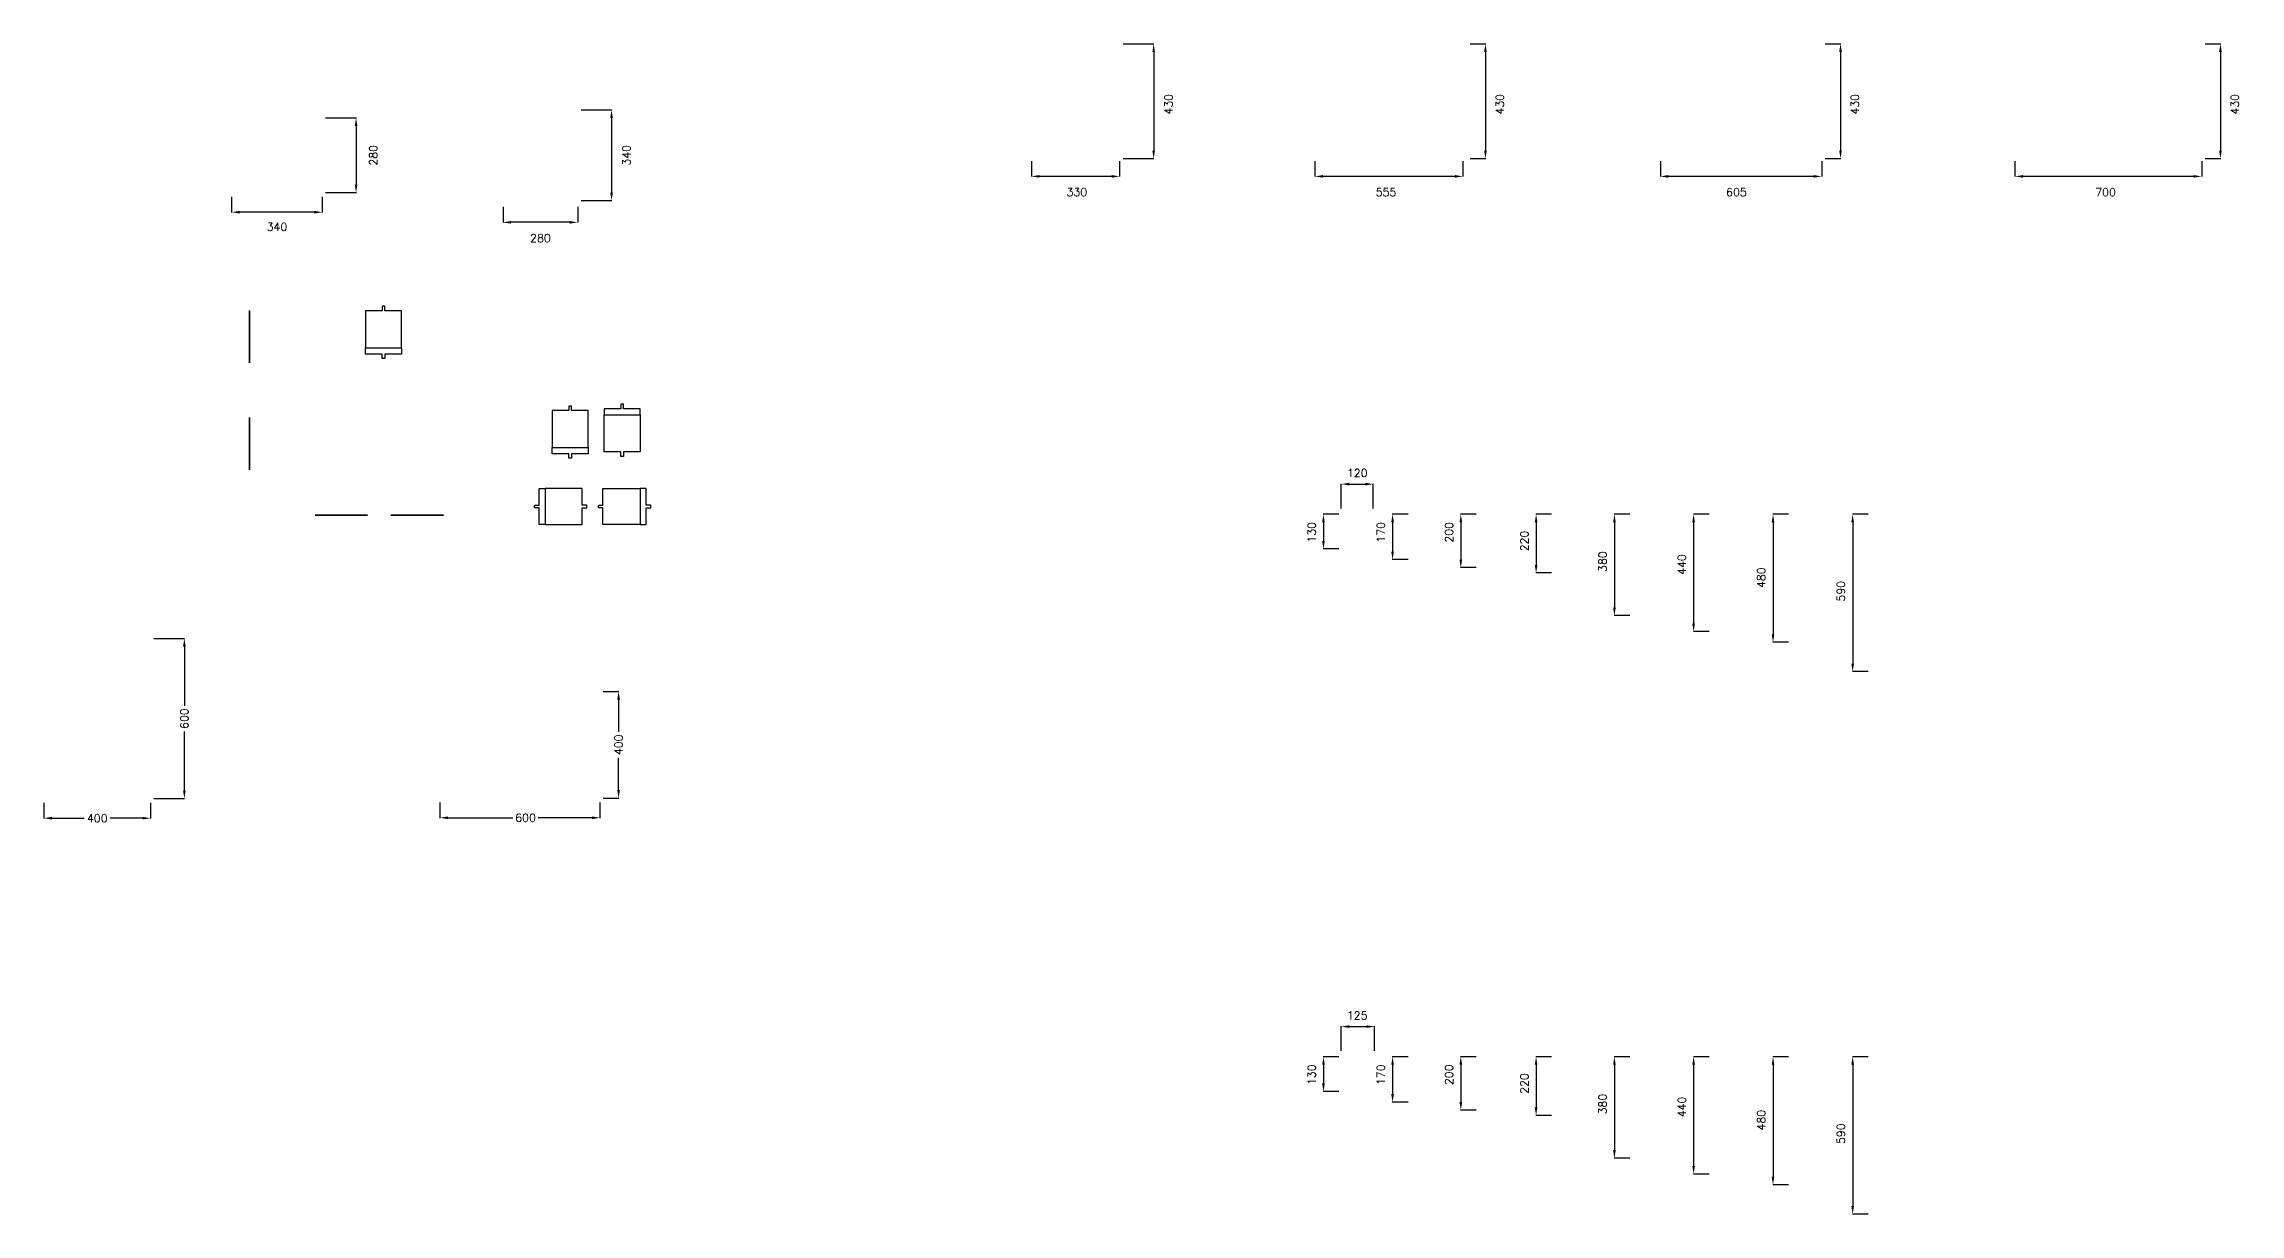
# Model space of a CAD drawing. Header units: millimetres. Extents: x -42700 to 155289, y -7931 to 68797.
# Drawn here: x 145839 to 154074, y 967 to 5356 of the extents above; entities that cross this region are included whole.
import ezdxf

# ---------------------------------------------------------------- set-up
doc = ezdxf.new("R2010")
doc.units = ezdxf.units.MM
doc.layers.add('07.5 cotas detalle', color=21, linetype='Continuous')
doc.styles.add('ROMANS', font='romans')
doc.dimstyles.new('FIP_COTAS', dxfattribs={"dimtxt": 2, "dimasz": 1, "dimexe": 1, "dimexo": 1, "dimgap": 1, "dimtad": 1, "dimlfac": 0.25, "dimzin": 10, "dimdsep": 46, "dimtxsty": 'ROMANS', "dimcen": 1, "dimclrd": 256, "dimclre": 256, "dimclrt": 256, "dimadec": 0, "dimazin": 0, "dimtfac": 1, "dimtmove": 2, "dimatfit": 3, "dimfxl": 1, "dimtolj": 1, "dimtzin": 0, "dimarcsym": 0})

# ---------------------------------------------------------------- blocks, each defined once
blk = doc.blocks.new('*D34')
at = {"layer": '07.5 cotas detalle', "lineweight": -2, "transparency": 16777216}
for p, q in [((147853.2, 5108.7), (147968.6, 5108.7)), ((147967.6, 5078.7), (147967.6, 4798.7)), ((147853.2, 4768.7), (147968.6, 4768.7))]:
    blk.add_line(p, q, dxfattribs=at)
at = {"layer": '07.5 cotas detalle', "transparency": 16777216}
for points in [[(147962.6, 5078.7), (147972.6, 5078.7), (147967.6, 5108.7)], [(147962.6, 4798.7), (147972.6, 4798.7), (147967.6, 4768.7)]]:
    blk.add_solid(points, dxfattribs=at)
at = {"layer": '07.5 cotas detalle', "color": 7, "transparency": 16777216, "insert": (148023.4, 4938.7), "char_height": 30, "attachment_point": 5, "rotation": 90, "style": 'ROMANS'}
blk.add_mtext('\\A1;340', dxfattribs=at)
blk = doc.blocks.new('*D35')
at = {"layer": '07.5 cotas detalle', "lineweight": -2, "transparency": 16777216}
for p, q in [((146895.2, 5078.7), (147010.7, 5078.7)), ((147009.7, 5048.7), (147009.7, 4828.7)), ((146895.2, 4798.7), (147010.7, 4798.7))]:
    blk.add_line(p, q, dxfattribs=at)
at = {"layer": '07.5 cotas detalle', "transparency": 16777216}
for points in [[(147004.7, 5048.7), (147014.7, 5048.7), (147009.7, 5078.7)], [(147004.7, 4828.7), (147014.7, 4828.7), (147009.7, 4798.7)]]:
    blk.add_solid(points, dxfattribs=at)
at = {"layer": '07.5 cotas detalle', "color": 7, "transparency": 16777216, "insert": (147074.3, 4938.7), "char_height": 30, "attachment_point": 5, "rotation": 90, "style": 'ROMANS'}
blk.add_mtext('\\A1;280', dxfattribs=at)
blk = doc.blocks.new('*D36')
at = {"layer": '07.5 cotas detalle', "lineweight": -2, "transparency": 16777216}
for p, q in [((150703.7, 3614.4), (150703.7, 3706.3)), ((150823.7, 3614.4), (150823.7, 3706.3)), ((150733.7, 3705.3), (150793.7, 3705.3))]:
    blk.add_line(p, q, dxfattribs=at)
at = {"layer": '07.5 cotas detalle', "transparency": 16777216}
for points in [[(150733.7, 3710.3), (150733.7, 3700.3), (150703.7, 3705.3)], [(150793.7, 3710.3), (150793.7, 3700.3), (150823.7, 3705.3)]]:
    blk.add_solid(points, dxfattribs=at)
at = {"layer": '07.5 cotas detalle', "color": 7, "transparency": 16777216, "insert": (150763.5, 3747.1), "char_height": 30, "attachment_point": 5, "style": 'ROMANS'}
blk.add_mtext('\\A1;120', dxfattribs=at)
blk = doc.blocks.new('*D37')
at = {"layer": '07.5 cotas detalle', "lineweight": -2, "transparency": 16777216}
for p, q in [((150694.6, 3592.1), (150635.9, 3592.1)), ((150636.9, 3562.1), (150636.9, 3492.1)), ((150694.6, 3462.1), (150635.9, 3462.1))]:
    blk.add_line(p, q, dxfattribs=at)
at = {"layer": '07.5 cotas detalle', "transparency": 16777216}
for points in [[(150631.9, 3562.1), (150641.9, 3562.1), (150636.9, 3592.1)], [(150631.9, 3492.1), (150641.9, 3492.1), (150636.9, 3462.1)]]:
    blk.add_solid(points, dxfattribs=at)
at = {"layer": '07.5 cotas detalle', "color": 7, "transparency": 16777216, "insert": (150592.7, 3524.6), "char_height": 30, "attachment_point": 5, "rotation": 90, "style": 'ROMANS'}
blk.add_mtext('\\A1;130', dxfattribs=at)
blk = doc.blocks.new('*D38')
at = {"layer": '07.5 cotas detalle', "lineweight": -2, "transparency": 16777216}
for p, q in [((150953.9, 3592.1), (150895.1, 3592.1)), ((150896.1, 3562.1), (150896.1, 3452.1)), ((150953.9, 3422.1), (150895.1, 3422.1))]:
    blk.add_line(p, q, dxfattribs=at)
at = {"layer": '07.5 cotas detalle', "transparency": 16777216}
for points in [[(150891.1, 3562.1), (150901.1, 3562.1), (150896.1, 3592.1)], [(150891.1, 3452.1), (150901.1, 3452.1), (150896.1, 3422.1)]]:
    blk.add_solid(points, dxfattribs=at)
at = {"layer": '07.5 cotas detalle', "color": 7, "transparency": 16777216, "insert": (150852, 3524.6), "char_height": 30, "attachment_point": 5, "rotation": 90, "style": 'ROMANS'}
blk.add_mtext('\\A1;170', dxfattribs=at)
blk = doc.blocks.new('*D39')
at = {"layer": '07.5 cotas detalle', "lineweight": -2, "transparency": 16777216}
for p, q in [((151209.7, 3592.1), (151151, 3592.1)), ((151152, 3562.1), (151152, 3422.1)), ((151209.7, 3392.1), (151151, 3392.1))]:
    blk.add_line(p, q, dxfattribs=at)
at = {"layer": '07.5 cotas detalle', "transparency": 16777216}
for points in [[(151147, 3562.1), (151157, 3562.1), (151152, 3592.1)], [(151147, 3422.1), (151157, 3422.1), (151152, 3392.1)]]:
    blk.add_solid(points, dxfattribs=at)
at = {"layer": '07.5 cotas detalle', "color": 7, "transparency": 16777216, "insert": (151107.8, 3524.6), "char_height": 30, "attachment_point": 5, "rotation": 90, "style": 'ROMANS'}
blk.add_mtext('\\A1;200', dxfattribs=at)
blk = doc.blocks.new('*D40')
at = {"layer": '07.5 cotas detalle', "lineweight": -2, "transparency": 16777216}
for p, q in [((151492, 3592.1), (151433.2, 3592.1)), ((151434.2, 3562.1), (151434.2, 3402.1)), ((151492, 3372.1), (151433.2, 3372.1))]:
    blk.add_line(p, q, dxfattribs=at)
at = {"layer": '07.5 cotas detalle', "transparency": 16777216}
for points in [[(151429.2, 3562.1), (151439.2, 3562.1), (151434.2, 3592.1)], [(151429.2, 3402.1), (151439.2, 3402.1), (151434.2, 3372.1)]]:
    blk.add_solid(points, dxfattribs=at)
at = {"layer": '07.5 cotas detalle', "color": 7, "transparency": 16777216, "insert": (151390.1, 3491.8), "char_height": 30, "attachment_point": 5, "rotation": 90, "style": 'ROMANS'}
blk.add_mtext('\\A1;220', dxfattribs=at)
blk = doc.blocks.new('*D41')
at = {"layer": '07.5 cotas detalle', "lineweight": -2, "transparency": 16777216}
for p, q in [((151785.6, 3592.1), (151726.9, 3592.1)), ((151727.9, 3562.1), (151727.9, 3242.1)), ((151785.6, 3212.1), (151726.9, 3212.1))]:
    blk.add_line(p, q, dxfattribs=at)
at = {"layer": '07.5 cotas detalle', "transparency": 16777216}
for points in [[(151722.9, 3562.1), (151732.9, 3562.1), (151727.9, 3592.1)], [(151722.9, 3242.1), (151732.9, 3242.1), (151727.9, 3212.1)]]:
    blk.add_solid(points, dxfattribs=at)
at = {"layer": '07.5 cotas detalle', "color": 7, "transparency": 16777216, "insert": (151683.7, 3414.8), "char_height": 30, "attachment_point": 5, "rotation": 90, "style": 'ROMANS'}
blk.add_mtext('\\A1;380', dxfattribs=at)
blk = doc.blocks.new('*D42')
at = {"layer": '07.5 cotas detalle', "lineweight": -2, "transparency": 16777216}
for p, q in [((152082.5, 3592.1), (152023.8, 3592.1)), ((152024.8, 3562.1), (152024.8, 3182.1)), ((152082.5, 3152.1), (152023.8, 3152.1))]:
    blk.add_line(p, q, dxfattribs=at)
at = {"layer": '07.5 cotas detalle', "transparency": 16777216}
for points in [[(152019.8, 3562.1), (152029.8, 3562.1), (152024.8, 3592.1)], [(152019.8, 3182.1), (152029.8, 3182.1), (152024.8, 3152.1)]]:
    blk.add_solid(points, dxfattribs=at)
at = {"layer": '07.5 cotas detalle', "color": 7, "transparency": 16777216, "insert": (151980.6, 3403.7), "char_height": 30, "attachment_point": 5, "rotation": 90, "style": 'ROMANS'}
blk.add_mtext('\\A1;440', dxfattribs=at)
blk = doc.blocks.new('*D43')
at = {"layer": '07.5 cotas detalle', "lineweight": -2, "transparency": 16777216}
for p, q in [((152380.2, 3592.1), (152321.5, 3592.1)), ((152322.5, 3562.1), (152322.5, 3142.1)), ((152380.2, 3112.1), (152321.5, 3112.1))]:
    blk.add_line(p, q, dxfattribs=at)
at = {"layer": '07.5 cotas detalle', "transparency": 16777216}
for points in [[(152317.5, 3562.1), (152327.5, 3562.1), (152322.5, 3592.1)], [(152317.5, 3142.1), (152327.5, 3142.1), (152322.5, 3112.1)]]:
    blk.add_solid(points, dxfattribs=at)
at = {"layer": '07.5 cotas detalle', "color": 7, "transparency": 16777216, "insert": (152278.3, 3354.3), "char_height": 30, "attachment_point": 5, "rotation": 90, "style": 'ROMANS'}
blk.add_mtext('\\A1;480', dxfattribs=at)
blk = doc.blocks.new('*D44')
at = {"layer": '07.5 cotas detalle', "lineweight": -2, "transparency": 16777216}
for p, q in [((152678.9, 3592.1), (152620.2, 3592.1)), ((152621.2, 3562.1), (152621.2, 3032.1)), ((152678.9, 3002.1), (152620.2, 3002.1))]:
    blk.add_line(p, q, dxfattribs=at)
at = {"layer": '07.5 cotas detalle', "transparency": 16777216}
for points in [[(152616.2, 3562.1), (152626.2, 3562.1), (152621.2, 3592.1)], [(152616.2, 3032.1), (152626.2, 3032.1), (152621.2, 3002.1)]]:
    blk.add_solid(points, dxfattribs=at)
at = {"layer": '07.5 cotas detalle', "color": 7, "transparency": 16777216, "insert": (152577, 3303.5), "char_height": 30, "attachment_point": 5, "rotation": 90, "style": 'ROMANS'}
blk.add_mtext('\\A1;590', dxfattribs=at)
blk = doc.blocks.new('*D45')
at = {"layer": '07.5 cotas detalle', "lineweight": -2, "transparency": 16777216}
for p, q in [((146543.1, 4782.8), (146543.1, 4724.1)), ((146883.1, 4782.8), (146883.1, 4724.1)), ((146853.1, 4725.1), (146573.1, 4725.1))]:
    blk.add_line(p, q, dxfattribs=at)
at = {"layer": '07.5 cotas detalle', "transparency": 16777216}
for points in [[(146573.1, 4730.1), (146573.1, 4720.1), (146543.1, 4725.1)], [(146853.1, 4730.1), (146853.1, 4720.1), (146883.1, 4725.1)]]:
    blk.add_solid(points, dxfattribs=at)
at = {"layer": '07.5 cotas detalle', "color": 7, "transparency": 16777216, "insert": (146713.1, 4670.2), "char_height": 30, "attachment_point": 5, "style": 'ROMANS'}
blk.add_mtext('\\A1;340', dxfattribs=at)
blk = doc.blocks.new('*D46')
at = {"layer": '07.5 cotas detalle', "lineweight": -2, "transparency": 16777216}
for p, q in [((147561, 4744.9), (147561, 4686.2)), ((147841, 4744.9), (147841, 4686.2)), ((147811, 4687.2), (147591, 4687.2))]:
    blk.add_line(p, q, dxfattribs=at)
at = {"layer": '07.5 cotas detalle', "transparency": 16777216}
for points in [[(147591, 4692.2), (147591, 4682.2), (147561, 4687.2)], [(147811, 4692.2), (147811, 4682.2), (147841, 4687.2)]]:
    blk.add_solid(points, dxfattribs=at)
at = {"layer": '07.5 cotas detalle', "color": 7, "transparency": 16777216, "insert": (147701, 4628), "char_height": 30, "attachment_point": 5, "style": 'ROMANS'}
blk.add_mtext('\\A1;280', dxfattribs=at)
blk = doc.blocks.new('*D49')
at = {"layer": '07.5 cotas detalle', "lineweight": -2, "transparency": 16777216}
for p, q in [((149885.8, 5356.4), (150001.3, 5356.4)), ((150000.3, 5326.4), (150000.3, 4956.4)), ((149885.8, 4926.4), (150001.3, 4926.4))]:
    blk.add_line(p, q, dxfattribs=at)
at = {"layer": '07.5 cotas detalle', "transparency": 16777216}
for points in [[(149995.3, 5326.4), (150005.3, 5326.4), (150000.3, 5356.4)], [(149995.3, 4956.4), (150005.3, 4956.4), (150000.3, 4926.4)]]:
    blk.add_solid(points, dxfattribs=at)
at = {"layer": '07.5 cotas detalle', "color": 7, "transparency": 16777216, "insert": (150056.1, 5130), "char_height": 30, "attachment_point": 5, "rotation": 90, "style": 'ROMANS'}
blk.add_mtext('\\A1;430', dxfattribs=at)
blk = doc.blocks.new('*D48')
at = {"layer": '07.5 cotas detalle', "lineweight": -2, "transparency": 16777216}
for p, q in [((149542.2, 4917.2), (149542.2, 4858.5)), ((149842.2, 4859.5), (149572.2, 4859.5)), ((149872.2, 4917.2), (149872.2, 4858.5))]:
    blk.add_line(p, q, dxfattribs=at)
at = {"layer": '07.5 cotas detalle', "transparency": 16777216}
for points in [[(149572.2, 4864.5), (149572.2, 4854.5), (149542.2, 4859.5)], [(149842.2, 4864.5), (149842.2, 4854.5), (149872.2, 4859.5)]]:
    blk.add_solid(points, dxfattribs=at)
at = {"layer": '07.5 cotas detalle', "color": 7, "transparency": 16777216, "insert": (149712.1, 4800.3), "char_height": 30, "attachment_point": 5, "style": 'ROMANS'}
blk.add_mtext('\\A1;330', dxfattribs=at)
blk = doc.blocks.new('*D50')
at = {"layer": '07.5 cotas detalle', "lineweight": -2, "transparency": 16777216}
for p, q in [((151186.6, 5356.4), (151245.3, 5356.4)), ((151244.3, 5326.4), (151244.3, 4956.4)), ((151186.6, 4926.4), (151245.3, 4926.4))]:
    blk.add_line(p, q, dxfattribs=at)
at = {"layer": '07.5 cotas detalle', "transparency": 16777216}
for points in [[(151239.3, 5326.4), (151249.3, 5326.4), (151244.3, 5356.4)], [(151239.3, 4956.4), (151249.3, 4956.4), (151244.3, 4926.4)]]:
    blk.add_solid(points, dxfattribs=at)
at = {"layer": '07.5 cotas detalle', "color": 7, "transparency": 16777216, "insert": (151298.2, 5130), "char_height": 30, "attachment_point": 5, "rotation": 90, "style": 'ROMANS'}
blk.add_mtext('\\A1;430', dxfattribs=at)
blk = doc.blocks.new('*D51')
at = {"layer": '07.5 cotas detalle', "lineweight": -2, "transparency": 16777216}
for p, q in [((150604.7, 4917.2), (150604.7, 4858.5)), ((151129.7, 4859.5), (150634.7, 4859.5)), ((151159.7, 4917.2), (151159.7, 4858.5))]:
    blk.add_line(p, q, dxfattribs=at)
at = {"layer": '07.5 cotas detalle', "transparency": 16777216}
for points in [[(150634.7, 4864.5), (150634.7, 4854.5), (150604.7, 4859.5)], [(151129.7, 4864.5), (151129.7, 4854.5), (151159.7, 4859.5)]]:
    blk.add_solid(points, dxfattribs=at)
at = {"layer": '07.5 cotas detalle', "color": 7, "transparency": 16777216, "insert": (150871.3, 4800.3), "char_height": 30, "attachment_point": 5, "style": 'ROMANS'}
blk.add_mtext('\\A1;555', dxfattribs=at)
blk = doc.blocks.new('*D52')
at = {"layer": '07.5 cotas detalle', "lineweight": -2, "transparency": 16777216}
for p, q in [((152517.9, 5356.4), (152576.6, 5356.4)), ((152575.6, 5326.4), (152575.6, 4956.4)), ((152517.9, 4926.4), (152576.6, 4926.4))]:
    blk.add_line(p, q, dxfattribs=at)
at = {"layer": '07.5 cotas detalle', "transparency": 16777216}
for points in [[(152570.6, 5326.4), (152580.6, 5326.4), (152575.6, 5356.4)], [(152570.6, 4956.4), (152580.6, 4956.4), (152575.6, 4926.4)]]:
    blk.add_solid(points, dxfattribs=at)
at = {"layer": '07.5 cotas detalle', "color": 7, "transparency": 16777216, "insert": (152629.6, 5130), "char_height": 30, "attachment_point": 5, "rotation": 90, "style": 'ROMANS'}
blk.add_mtext('\\A1;430', dxfattribs=at)
blk = doc.blocks.new('*D53')
at = {"layer": '07.5 cotas detalle', "lineweight": -2, "transparency": 16777216}
for p, q in [((151900.3, 4917.2), (151900.3, 4858.5)), ((152475.3, 4859.5), (151930.3, 4859.5)), ((152505.3, 4917.2), (152505.3, 4858.5))]:
    blk.add_line(p, q, dxfattribs=at)
at = {"layer": '07.5 cotas detalle', "transparency": 16777216}
for points in [[(151930.3, 4864.5), (151930.3, 4854.5), (151900.3, 4859.5)], [(152475.3, 4864.5), (152475.3, 4854.5), (152505.3, 4859.5)]]:
    blk.add_solid(points, dxfattribs=at)
at = {"layer": '07.5 cotas detalle', "color": 7, "transparency": 16777216, "insert": (152185.4, 4800.3), "char_height": 30, "attachment_point": 5, "style": 'ROMANS'}
blk.add_mtext('\\A1;605', dxfattribs=at)
blk = doc.blocks.new('*D54')
at = {"layer": '07.5 cotas detalle', "lineweight": -2, "transparency": 16777216}
for p, q in [((153942.4, 5356.4), (154001.1, 5356.4)), ((154000.1, 5326.4), (154000.1, 4956.4)), ((153942.4, 4926.4), (154001.1, 4926.4))]:
    blk.add_line(p, q, dxfattribs=at)
at = {"layer": '07.5 cotas detalle', "transparency": 16777216}
for points in [[(153995.1, 5326.4), (154005.1, 5326.4), (154000.1, 5356.4)], [(153995.1, 4956.4), (154005.1, 4956.4), (154000.1, 4926.4)]]:
    blk.add_solid(points, dxfattribs=at)
at = {"layer": '07.5 cotas detalle', "color": 7, "transparency": 16777216, "insert": (154054.1, 5130), "char_height": 30, "attachment_point": 5, "rotation": 90, "style": 'ROMANS'}
blk.add_mtext('\\A1;430', dxfattribs=at)
blk = doc.blocks.new('*D55')
at = {"layer": '07.5 cotas detalle', "lineweight": -2, "transparency": 16777216}
for p, q in [((153229.8, 4917.2), (153229.8, 4858.5)), ((153899.8, 4859.5), (153259.8, 4859.5)), ((153929.8, 4917.2), (153929.8, 4858.5))]:
    blk.add_line(p, q, dxfattribs=at)
at = {"layer": '07.5 cotas detalle', "transparency": 16777216}
for points in [[(153259.8, 4864.5), (153259.8, 4854.5), (153229.8, 4859.5)], [(153899.8, 4864.5), (153899.8, 4854.5), (153929.8, 4859.5)]]:
    blk.add_solid(points, dxfattribs=at)
at = {"layer": '07.5 cotas detalle', "color": 7, "transparency": 16777216, "insert": (153569.4, 4800.3), "char_height": 30, "attachment_point": 5, "style": 'ROMANS'}
blk.add_mtext('\\A1;700', dxfattribs=at)
blk = doc.blocks.new('*D58')
at = {"layer": '07.5 cotas detalle', "lineweight": -2, "transparency": 16777216}
for p, q in [((150703.7, 1579.7), (150703.7, 1671.7)), ((150733.7, 1670.7), (150798.7, 1670.7)), ((150828.7, 1579.7), (150828.7, 1671.7))]:
    blk.add_line(p, q, dxfattribs=at)
at = {"layer": '07.5 cotas detalle', "transparency": 16777216}
for points in [[(150733.7, 1675.7), (150733.7, 1665.7), (150703.7, 1670.7)], [(150798.7, 1675.7), (150798.7, 1665.7), (150828.7, 1670.7)]]:
    blk.add_solid(points, dxfattribs=at)
at = {"layer": '07.5 cotas detalle', "color": 7, "transparency": 16777216, "insert": (150763.5, 1712.5), "char_height": 30, "attachment_point": 5, "style": 'ROMANS'}
blk.add_mtext('\\A1;125', dxfattribs=at)
blk = doc.blocks.new('*D59')
at = {"layer": '07.5 cotas detalle', "lineweight": -2, "transparency": 16777216}
for p, q in [((150694.6, 1557.5), (150635.9, 1557.5)), ((150636.9, 1527.5), (150636.9, 1457.5)), ((150694.6, 1427.5), (150635.9, 1427.5))]:
    blk.add_line(p, q, dxfattribs=at)
at = {"layer": '07.5 cotas detalle', "transparency": 16777216}
for points in [[(150631.9, 1527.5), (150641.9, 1527.5), (150636.9, 1557.5)], [(150631.9, 1457.5), (150641.9, 1457.5), (150636.9, 1427.5)]]:
    blk.add_solid(points, dxfattribs=at)
at = {"layer": '07.5 cotas detalle', "color": 7, "transparency": 16777216, "insert": (150592.7, 1490), "char_height": 30, "attachment_point": 5, "rotation": 90, "style": 'ROMANS'}
blk.add_mtext('\\A1;130', dxfattribs=at)
blk = doc.blocks.new('*D60')
at = {"layer": '07.5 cotas detalle', "lineweight": -2, "transparency": 16777216}
for p, q in [((150953.9, 1557.5), (150895.1, 1557.5)), ((150896.1, 1527.5), (150896.1, 1417.5)), ((150953.9, 1387.5), (150895.1, 1387.5))]:
    blk.add_line(p, q, dxfattribs=at)
at = {"layer": '07.5 cotas detalle', "transparency": 16777216}
for points in [[(150891.1, 1527.5), (150901.1, 1527.5), (150896.1, 1557.5)], [(150891.1, 1417.5), (150901.1, 1417.5), (150896.1, 1387.5)]]:
    blk.add_solid(points, dxfattribs=at)
at = {"layer": '07.5 cotas detalle', "color": 7, "transparency": 16777216, "insert": (150852, 1490), "char_height": 30, "attachment_point": 5, "rotation": 90, "style": 'ROMANS'}
blk.add_mtext('\\A1;170', dxfattribs=at)
blk = doc.blocks.new('*D61')
at = {"layer": '07.5 cotas detalle', "lineweight": -2, "transparency": 16777216}
for p, q in [((151209.7, 1557.5), (151151, 1557.5)), ((151152, 1527.5), (151152, 1387.5)), ((151209.7, 1357.5), (151151, 1357.5))]:
    blk.add_line(p, q, dxfattribs=at)
at = {"layer": '07.5 cotas detalle', "transparency": 16777216}
for points in [[(151147, 1527.5), (151157, 1527.5), (151152, 1557.5)], [(151147, 1387.5), (151157, 1387.5), (151152, 1357.5)]]:
    blk.add_solid(points, dxfattribs=at)
at = {"layer": '07.5 cotas detalle', "color": 7, "transparency": 16777216, "insert": (151107.8, 1490), "char_height": 30, "attachment_point": 5, "rotation": 90, "style": 'ROMANS'}
blk.add_mtext('\\A1;200', dxfattribs=at)
blk = doc.blocks.new('*D62')
at = {"layer": '07.5 cotas detalle', "lineweight": -2, "transparency": 16777216}
for p, q in [((151492, 1557.5), (151433.2, 1557.5)), ((151434.2, 1527.5), (151434.2, 1367.5)), ((151492, 1337.5), (151433.2, 1337.5))]:
    blk.add_line(p, q, dxfattribs=at)
at = {"layer": '07.5 cotas detalle', "transparency": 16777216}
for points in [[(151429.2, 1527.5), (151439.2, 1527.5), (151434.2, 1557.5)], [(151429.2, 1367.5), (151439.2, 1367.5), (151434.2, 1337.5)]]:
    blk.add_solid(points, dxfattribs=at)
at = {"layer": '07.5 cotas detalle', "color": 7, "transparency": 16777216, "insert": (151390.1, 1457.2), "char_height": 30, "attachment_point": 5, "rotation": 90, "style": 'ROMANS'}
blk.add_mtext('\\A1;220', dxfattribs=at)
blk = doc.blocks.new('*D63')
at = {"layer": '07.5 cotas detalle', "lineweight": -2, "transparency": 16777216}
for p, q in [((151785.6, 1557.5), (151726.9, 1557.5)), ((151727.9, 1527.5), (151727.9, 1207.5)), ((151785.6, 1177.5), (151726.9, 1177.5))]:
    blk.add_line(p, q, dxfattribs=at)
at = {"layer": '07.5 cotas detalle', "transparency": 16777216}
for points in [[(151722.9, 1527.5), (151732.9, 1527.5), (151727.9, 1557.5)], [(151722.9, 1207.5), (151732.9, 1207.5), (151727.9, 1177.5)]]:
    blk.add_solid(points, dxfattribs=at)
at = {"layer": '07.5 cotas detalle', "color": 7, "transparency": 16777216, "insert": (151683.7, 1380.1), "char_height": 30, "attachment_point": 5, "rotation": 90, "style": 'ROMANS'}
blk.add_mtext('\\A1;380', dxfattribs=at)
blk = doc.blocks.new('*D64')
at = {"layer": '07.5 cotas detalle', "lineweight": -2, "transparency": 16777216}
for p, q in [((152082.5, 1557.5), (152023.8, 1557.5)), ((152024.8, 1527.5), (152024.8, 1147.5)), ((152082.5, 1117.5), (152023.8, 1117.5))]:
    blk.add_line(p, q, dxfattribs=at)
at = {"layer": '07.5 cotas detalle', "transparency": 16777216}
for points in [[(152019.8, 1527.5), (152029.8, 1527.5), (152024.8, 1557.5)], [(152019.8, 1147.5), (152029.8, 1147.5), (152024.8, 1117.5)]]:
    blk.add_solid(points, dxfattribs=at)
at = {"layer": '07.5 cotas detalle', "color": 7, "transparency": 16777216, "insert": (151980.6, 1369), "char_height": 30, "attachment_point": 5, "rotation": 90, "style": 'ROMANS'}
blk.add_mtext('\\A1;440', dxfattribs=at)
blk = doc.blocks.new('*D56')
at = {"layer": '07.5 cotas detalle', "lineweight": -2, "transparency": 16777216}
for p, q in [((152380.2, 1557.5), (152321.5, 1557.5)), ((152322.5, 1527.5), (152322.5, 1107.5)), ((152380.2, 1077.5), (152321.5, 1077.5))]:
    blk.add_line(p, q, dxfattribs=at)
at = {"layer": '07.5 cotas detalle', "transparency": 16777216}
for points in [[(152317.5, 1527.5), (152327.5, 1527.5), (152322.5, 1557.5)], [(152317.5, 1107.5), (152327.5, 1107.5), (152322.5, 1077.5)]]:
    blk.add_solid(points, dxfattribs=at)
at = {"layer": '07.5 cotas detalle', "color": 7, "transparency": 16777216, "insert": (152278.3, 1319.7), "char_height": 30, "attachment_point": 5, "rotation": 90, "style": 'ROMANS'}
blk.add_mtext('\\A1;480', dxfattribs=at)
blk = doc.blocks.new('*D57')
at = {"layer": '07.5 cotas detalle', "lineweight": -2, "transparency": 16777216}
for p, q in [((152678.9, 1557.5), (152620.2, 1557.5)), ((152621.2, 1527.5), (152621.2, 997.5)), ((152678.9, 967.5), (152620.2, 967.5))]:
    blk.add_line(p, q, dxfattribs=at)
at = {"layer": '07.5 cotas detalle', "transparency": 16777216}
for points in [[(152616.2, 1527.5), (152626.2, 1527.5), (152621.2, 1557.5)], [(152616.2, 997.5), (152626.2, 997.5), (152621.2, 967.5)]]:
    blk.add_solid(points, dxfattribs=at)
at = {"layer": '07.5 cotas detalle', "color": 7, "transparency": 16777216, "insert": (152577, 1268.9), "char_height": 30, "attachment_point": 5, "rotation": 90, "style": 'ROMANS'}
blk.add_mtext('\\A1;590', dxfattribs=at)
blk = doc.blocks.new('*D65')
at = {"layer": '07.5 cotas detalle', "lineweight": -2, "transparency": 16777216}
for p, q in [((146251.5, 3125.9), (146366.9, 3125.9)), ((146365.9, 3095.9), (146365.9, 2873.7)), ((146365.9, 2555.9), (146365.9, 2778)), ((146251.5, 2525.9), (146366.9, 2525.9))]:
    blk.add_line(p, q, dxfattribs=at)
at = {"layer": '07.5 cotas detalle', "transparency": 16777216}
for points in [[(146360.9, 3095.9), (146370.9, 3095.9), (146365.9, 3125.9)], [(146360.9, 2555.9), (146370.9, 2555.9), (146365.9, 2525.9)]]:
    blk.add_solid(points, dxfattribs=at)
at = {"layer": '07.5 cotas detalle', "color": 7, "transparency": 16777216, "insert": (146365.9, 2825.9), "char_height": 30, "attachment_point": 5, "rotation": 90, "style": 'ROMANS'}
blk.add_mtext('\\A1;600', dxfattribs=at)
blk = doc.blocks.new('*D66')
at = {"layer": '07.5 cotas detalle', "lineweight": -2, "transparency": 16777216}
for p, q in [((145839.3, 2510), (145839.3, 2451.3)), ((146239.3, 2510), (146239.3, 2451.3)), ((145869.3, 2452.3), (145990.7, 2452.3)), ((146209.3, 2452.3), (146087.9, 2452.3))]:
    blk.add_line(p, q, dxfattribs=at)
at = {"layer": '07.5 cotas detalle', "transparency": 16777216}
for points in [[(145869.3, 2457.3), (145869.3, 2447.3), (145839.3, 2452.3)], [(146209.3, 2457.3), (146209.3, 2447.3), (146239.3, 2452.3)]]:
    blk.add_solid(points, dxfattribs=at)
at = {"layer": '07.5 cotas detalle', "color": 7, "transparency": 16777216, "insert": (146039.3, 2452.3), "char_height": 30, "attachment_point": 5, "style": 'ROMANS'}
blk.add_mtext('\\A1;400', dxfattribs=at)
blk = doc.blocks.new('*D67')
at = {"layer": '07.5 cotas detalle', "lineweight": -2, "transparency": 16777216}
for p, q in [((147936.2, 2927.5), (147994.9, 2927.5)), ((147993.9, 2897.5), (147993.9, 2776)), ((147993.9, 2557.5), (147993.9, 2678.9)), ((147936.2, 2527.5), (147994.9, 2527.5))]:
    blk.add_line(p, q, dxfattribs=at)
at = {"layer": '07.5 cotas detalle', "transparency": 16777216}
for points in [[(147988.9, 2897.5), (147998.9, 2897.5), (147993.9, 2927.5)], [(147988.9, 2557.5), (147998.9, 2557.5), (147993.9, 2527.5)]]:
    blk.add_solid(points, dxfattribs=at)
at = {"layer": '07.5 cotas detalle', "color": 7, "transparency": 16777216, "insert": (147993.9, 2727.5), "char_height": 30, "attachment_point": 5, "rotation": 90, "style": 'ROMANS'}
blk.add_mtext('\\A1;400', dxfattribs=at)
blk = doc.blocks.new('*D68')
at = {"layer": '07.5 cotas detalle', "lineweight": -2, "transparency": 16777216}
for p, q in [((147324.1, 2511.6), (147324.1, 2452.9)), ((147924.1, 2511.6), (147924.1, 2452.9)), ((147354.1, 2453.9), (147597.3, 2453.9)), ((147894.1, 2453.9), (147693, 2453.9))]:
    blk.add_line(p, q, dxfattribs=at)
at = {"layer": '07.5 cotas detalle', "transparency": 16777216}
for points in [[(147354.1, 2458.9), (147354.1, 2448.9), (147324.1, 2453.9)], [(147894.1, 2458.9), (147894.1, 2448.9), (147924.1, 2453.9)]]:
    blk.add_solid(points, dxfattribs=at)
at = {"layer": '07.5 cotas detalle', "color": 7, "transparency": 16777216, "insert": (147645.2, 2453.9), "char_height": 30, "attachment_point": 5, "style": 'ROMANS'}
blk.add_mtext('\\A1;600', dxfattribs=at)

msp = doc.modelspace()

# ---------------------------------------------------------------- linework, layer by layer
for points in [[(147045.235, 4355.336, 1683.542), (147045.235, 4216.336, 1683.542), (147180.235, 4216.336, 1683.542), (147180.235, 4355.336, 1683.542), (147117.735, 4355.336, 1683.542), (147117.735, 4372.336, 1683.542), (147107.735, 4372.336, 1683.542), (147107.735, 4355.336, 1683.542)], [(146609.82, 4339.523, 1992.805), (146609.82, 4316.523, 1992.805), (146609.82, 4316.523, 1857.805), (146609.82, 4339.523, 1857.805), (146609.82, 4339.523, 1920.305), (146609.82, 4356.523, 1920.305), (146609.82, 4356.523, 1930.305), (146609.82, 4339.523, 1930.305)], [(146609.82, 4196.258, 2130.017), (146609.82, 4196.258, 2269.017), (146609.82, 4331.258, 2269.017), (146609.82, 4331.258, 2130.017), (146609.82, 4268.758, 2130.017), (146609.82, 4268.758, 2113.017), (146609.82, 4258.758, 2113.017), (146609.82, 4258.758, 2130.017)], [(146609.82, 4196.258, 2292.017), (146609.82, 4196.258, 2269.017), (146609.82, 4331.258, 2269.017), (146609.82, 4331.258, 2292.017), (146609.82, 4268.758, 2292.017), (146609.82, 4268.758, 2309.017), (146609.82, 4258.758, 2309.017), (146609.82, 4258.758, 2292.017)], [(146609.82, 4177.523, 1992.805), (146609.82, 4316.523, 1992.805), (146609.82, 4316.523, 1857.805), (146609.82, 4177.523, 1857.805), (146609.82, 4177.523, 1920.305), (146609.82, 4160.523, 1920.305), (146609.82, 4160.523, 1930.305), (146609.82, 4177.523, 1930.305)], [(147045.235, 4193.336, 1683.542), (147045.235, 4216.336, 1683.542), (147180.235, 4216.336, 1683.542), (147180.235, 4193.336, 1683.542), (147117.735, 4193.336, 1683.542), (147117.735, 4176.336, 1683.542), (147107.735, 4176.336, 1683.542), (147107.735, 4193.336, 1683.542)], [(146609.82, 3937.99, 1992.805), (146609.82, 3798.99, 1992.805), (146609.82, 3798.99, 1857.805), (146609.82, 3937.99, 1857.805), (146609.82, 3937.99, 1920.305), (146609.82, 3954.99, 1920.305), (146609.82, 3954.99, 1930.305), (146609.82, 3937.99, 1930.305)], [(147745.412, 3981.28, 1683.542), (147745.412, 3842.28, 1683.542), (147880.412, 3842.28, 1683.542), (147880.412, 3981.28, 1683.542), (147817.912, 3981.28, 1683.542), (147817.912, 3998.28, 1683.542), (147807.912, 3998.28, 1683.542), (147807.912, 3981.28, 1683.542)], [(147940.176, 3987.924, 1683.542), (147940.176, 3964.924, 1683.542), (148075.176, 3964.924, 1683.542), (148075.176, 3987.924, 1683.542), (148012.676, 3987.924, 1683.542), (148012.676, 4004.924, 1683.542), (148002.676, 4004.924, 1683.542), (148002.676, 3987.924, 1683.542)], [(147940.176, 3825.924, 1683.542), (147940.176, 3964.924, 1683.542), (148075.176, 3964.924, 1683.542), (148075.176, 3825.924, 1683.542), (148012.676, 3825.924, 1683.542), (148012.676, 3808.924, 1683.542), (148002.676, 3808.924, 1683.542), (148002.676, 3825.924, 1683.542)], [(146609.82, 3919.254, 2130.017), (146609.82, 3919.254, 2269.017), (146609.82, 3784.254, 2269.017), (146609.82, 3784.254, 2130.017), (146609.82, 3846.754, 2130.017), (146609.82, 3846.754, 2113.017), (146609.82, 3856.754, 2113.017), (146609.82, 3856.754, 2130.017)], [(146609.82, 3919.254, 2292.017), (146609.82, 3919.254, 2269.017), (146609.82, 3784.254, 2269.017), (146609.82, 3784.254, 2292.017), (146609.82, 3846.754, 2292.017), (146609.82, 3846.754, 2309.017), (146609.82, 3856.754, 2309.017), (146609.82, 3856.754, 2292.017)], [(146609.82, 3775.99, 1992.805), (146609.82, 3798.99, 1992.805), (146609.82, 3798.99, 1857.805), (146609.82, 3775.99, 1857.805), (146609.82, 3775.99, 1920.305), (146609.82, 3758.99, 1920.305), (146609.82, 3758.99, 1930.305), (146609.82, 3775.99, 1930.305)], [(147745.412, 3819.28, 1683.542), (147745.412, 3842.28, 1683.542), (147880.412, 3842.28, 1683.542), (147880.412, 3819.28, 1683.542), (147817.912, 3819.28, 1683.542), (147817.912, 3802.28, 1683.542), (147807.912, 3802.28, 1683.542), (147807.912, 3819.28, 1683.542)], [(147695.759, 3688.711, 1683.542), (147718.759, 3688.711, 1683.542), (147718.759, 3553.711, 1683.542), (147695.759, 3553.711, 1683.542), (147695.759, 3616.211, 1683.542), (147678.759, 3616.211, 1683.542), (147678.759, 3626.211, 1683.542), (147695.759, 3626.211, 1683.542)], [(147857.759, 3688.711, 1683.542), (147718.759, 3688.711, 1683.542), (147718.759, 3553.711, 1683.542), (147857.759, 3553.711, 1683.542), (147857.759, 3616.211, 1683.542), (147874.759, 3616.211, 1683.542), (147874.759, 3626.211, 1683.542), (147857.759, 3626.211, 1683.542)], [(147935.337, 3688.711, 1683.542), (148074.337, 3688.711, 1683.542), (148074.337, 3553.711, 1683.542), (147935.337, 3553.711, 1683.542), (147935.337, 3616.211, 1683.542), (147918.337, 3616.211, 1683.542), (147918.337, 3626.211, 1683.542), (147935.337, 3626.211, 1683.542)], [(148097.337, 3688.711, 1683.542), (148074.337, 3688.711, 1683.542), (148074.337, 3553.711, 1683.542), (148097.337, 3553.711, 1683.542), (148097.337, 3616.211, 1683.542), (148114.337, 3616.211, 1683.542), (148114.337, 3626.211, 1683.542), (148097.337, 3626.211, 1683.542)], [(146873.814, 3588.978, 2016.181), (147012.814, 3588.978, 2016.181), (147012.814, 3588.978, 1881.181), (146873.814, 3588.978, 1881.181), (146873.814, 3588.978, 1943.681), (146856.814, 3588.978, 1943.681), (146856.814, 3588.978, 1953.681), (146873.814, 3588.978, 1953.681)], [(146892.549, 3588.978, 2153.393), (146892.549, 3588.978, 2292.393), (147027.549, 3588.978, 2292.393), (147027.549, 3588.978, 2153.393), (146965.049, 3588.978, 2153.393), (146965.049, 3588.978, 2136.393), (146955.049, 3588.978, 2136.393), (146955.049, 3588.978, 2153.393)], [(146892.549, 3588.978, 2315.393), (146892.549, 3588.978, 2292.393), (147027.549, 3588.978, 2292.393), (147027.549, 3588.978, 2315.393), (146965.049, 3588.978, 2315.393), (146965.049, 3588.978, 2332.393), (146955.049, 3588.978, 2332.393), (146955.049, 3588.978, 2315.393)], [(147035.814, 3588.978, 2016.181), (147012.814, 3588.978, 2016.181), (147012.814, 3588.978, 1881.181), (147035.814, 3588.978, 1881.181), (147035.814, 3588.978, 1943.681), (147052.814, 3588.978, 1943.681), (147052.814, 3588.978, 1953.681), (147035.814, 3588.978, 1953.681)], [(147139.652, 3588.978, 2310.342), (147139.652, 3588.978, 2171.342), (147274.652, 3588.978, 2171.342), (147274.652, 3588.978, 2310.342), (147212.152, 3588.978, 2310.342), (147212.152, 3588.978, 2327.342), (147202.152, 3588.978, 2327.342), (147202.152, 3588.978, 2310.342)], [(147139.652, 3588.978, 2148.342), (147139.652, 3588.978, 2171.342), (147274.652, 3588.978, 2171.342), (147274.652, 3588.978, 2148.342), (147212.152, 3588.978, 2148.342), (147212.152, 3588.978, 2131.342), (147202.152, 3588.978, 2131.342), (147202.152, 3588.978, 2148.342)], [(147158.238, 3588.978, 2016.181), (147181.238, 3588.978, 2016.181), (147181.238, 3588.978, 1881.181), (147158.238, 3588.978, 1881.181), (147158.238, 3588.978, 1943.681), (147141.238, 3588.978, 1943.681), (147141.238, 3588.978, 1953.681), (147158.238, 3588.978, 1953.681)], [(147320.238, 3588.978, 2016.181), (147181.238, 3588.978, 2016.181), (147181.238, 3588.978, 1881.181), (147320.238, 3588.978, 1881.181), (147320.238, 3588.978, 1943.681), (147337.238, 3588.978, 1943.681), (147337.238, 3588.978, 1953.681), (147320.238, 3588.978, 1953.681)]]:
    msp.add_polyline3d(points, close=True)

# ---------------------------------------------------------------- dimensions: what is measured, and where the dimension line sits
at = {"layer": '07.5 cotas detalle'}
for base, p1, p2, angle, picture, middle in [((150000.261, 4926.377), (149885.835, 5356.377), (149885.835, 4926.377), 270, '*D49', (150056.112, 5129.984)), ((151244.274, 4926.377), (151186.561, 5356.377), (151186.561, 4926.377), 270, '*D50', (151298.237, 5129.984)), ((152575.614, 4926.377), (152517.901, 5356.377), (152517.901, 4926.377), 270, '*D52', (152629.577, 5129.984)), ((154000.108, 4926.377), (153942.395, 5356.377), (153942.395, 4926.377), 270, '*D54', (154054.072, 5129.984)), ((147967.579, 4768.66), (147853.152, 5108.66), (147853.152, 4768.66), 270, '*D34', (148023.43, 4938.66)), ((147009.657, 4798.66), (146895.23, 5078.66), (146895.23, 4798.66), 270, '*D35', (147074.303, 4938.66)), ((149542.197, 4859.521), (149872.197, 4917.234), (149542.197, 4917.234), 180, '*D48', (149712.09, 4800.301)), ((150604.659, 4859.521), (151159.659, 4917.234), (150604.659, 4917.234), 180, '*D51', (150871.265, 4800.301)), ((151900.346, 4859.521), (152505.346, 4917.234), (151900.346, 4917.234), 180, '*D53', (152185.396, 4800.301)), ((153229.84, 4859.521), (153929.84, 4917.234), (153229.84, 4917.234), 180, '*D55', (153569.37, 4800.301)), ((146543.054, 4725.126), (146883.054, 4782.84), (146543.054, 4782.84), 180, '*D45', (146713.054, 4670.222)), ((147560.976, 4687.237), (147840.976, 4744.95), (147560.976, 4744.95), 180, '*D46', (147700.976, 4628.017)), ((150823.732, 3705.327), (150703.732, 3614.388), (150823.732, 3614.388), 0, '*D36', (150763.534, 3747.099)), ((150636.925, 3462.11), (150694.639, 3592.11), (150694.639, 3462.11), 270, '*D37', (150592.739, 3524.61)), ((150896.144, 3422.11), (150953.857, 3592.11), (150953.857, 3422.11), 270, '*D38', (150851.958, 3524.61)), ((151151.951, 3392.11), (151209.665, 3592.11), (151209.665, 3392.11), 270, '*D39', (151107.765, 3524.61)), ((151434.247, 3372.11), (151491.961, 3592.11), (151491.961, 3372.11), 270, '*D40', (151390.061, 3491.805)), ((151727.889, 3212.11), (151785.602, 3592.11), (151785.602, 3212.11), 270, '*D41', (151683.702, 3414.771)), ((152024.793, 3152.11), (152082.506, 3592.11), (152082.506, 3152.11), 270, '*D42', (151980.607, 3403.683)), ((152322.474, 3112.11), (152380.187, 3592.11), (152380.187, 3112.11), 270, '*D43', (152278.288, 3354.325)), ((152621.204, 3002.11), (152678.917, 3592.11), (152678.917, 3002.11), 270, '*D44', (152577.018, 3303.5)), ((146365.91, 2525.866), (146251.483, 3125.866), (146251.483, 2525.866), 270, '*D65', (146365.91, 2825.866)), ((147993.945, 2527.451), (147936.232, 2927.451), (147936.232, 2527.451), 270, '*D67', (147993.945, 2727.451)), ((145839.307, 2452.332), (146239.307, 2510.045), (145839.307, 2510.045), 180, '*D66', (146039.307, 2452.332)), ((147324.056, 2453.917), (147924.056, 2511.63), (147324.056, 2511.63), 180, '*D68', (147645.17, 2453.917)), ((150828.732, 1670.686), (150703.732, 1579.747), (150828.732, 1579.747), 0, '*D58', (150763.534, 1712.458)), ((150636.925, 1427.469), (150694.639, 1557.469), (150694.639, 1427.469), 270, '*D59', (150592.739, 1489.969)), ((150896.144, 1387.469), (150953.857, 1557.469), (150953.857, 1387.469), 270, '*D60', (150851.958, 1489.969)), ((151151.951, 1357.469), (151209.665, 1557.469), (151209.665, 1357.469), 270, '*D61', (151107.765, 1489.969)), ((151434.247, 1337.469), (151491.961, 1557.469), (151491.961, 1337.469), 270, '*D62', (151390.061, 1457.164)), ((151727.889, 1177.469), (151785.602, 1557.469), (151785.602, 1177.469), 270, '*D63', (151683.702, 1380.13)), ((152024.793, 1117.469), (152082.506, 1557.469), (152082.506, 1117.469), 270, '*D64', (151980.607, 1369.042)), ((152322.474, 1077.469), (152380.187, 1557.469), (152380.187, 1077.469), 270, '*D56', (152278.288, 1319.684)), ((152621.204, 967.469), (152678.917, 1557.469), (152678.917, 967.469), 270, '*D57', (152577.018, 1268.859))]:
    dim = msp.add_linear_dim(base=base, p1=p1, p2=p2, angle=angle, dimstyle='FIP_COTAS', override={"dimtxt": 30, "dimasz": 30, "dimexo": 0, "dimgap": 10, "dimlfac": 1, "dimsah": 1, "dimclrt": 7}, dxfattribs=at)
    dim.commit()
    dim.dimension.update_dxf_attribs({"geometry": picture, "text_midpoint": middle, "dimtype": 161})

doc.saveas('drawing.dxf')
